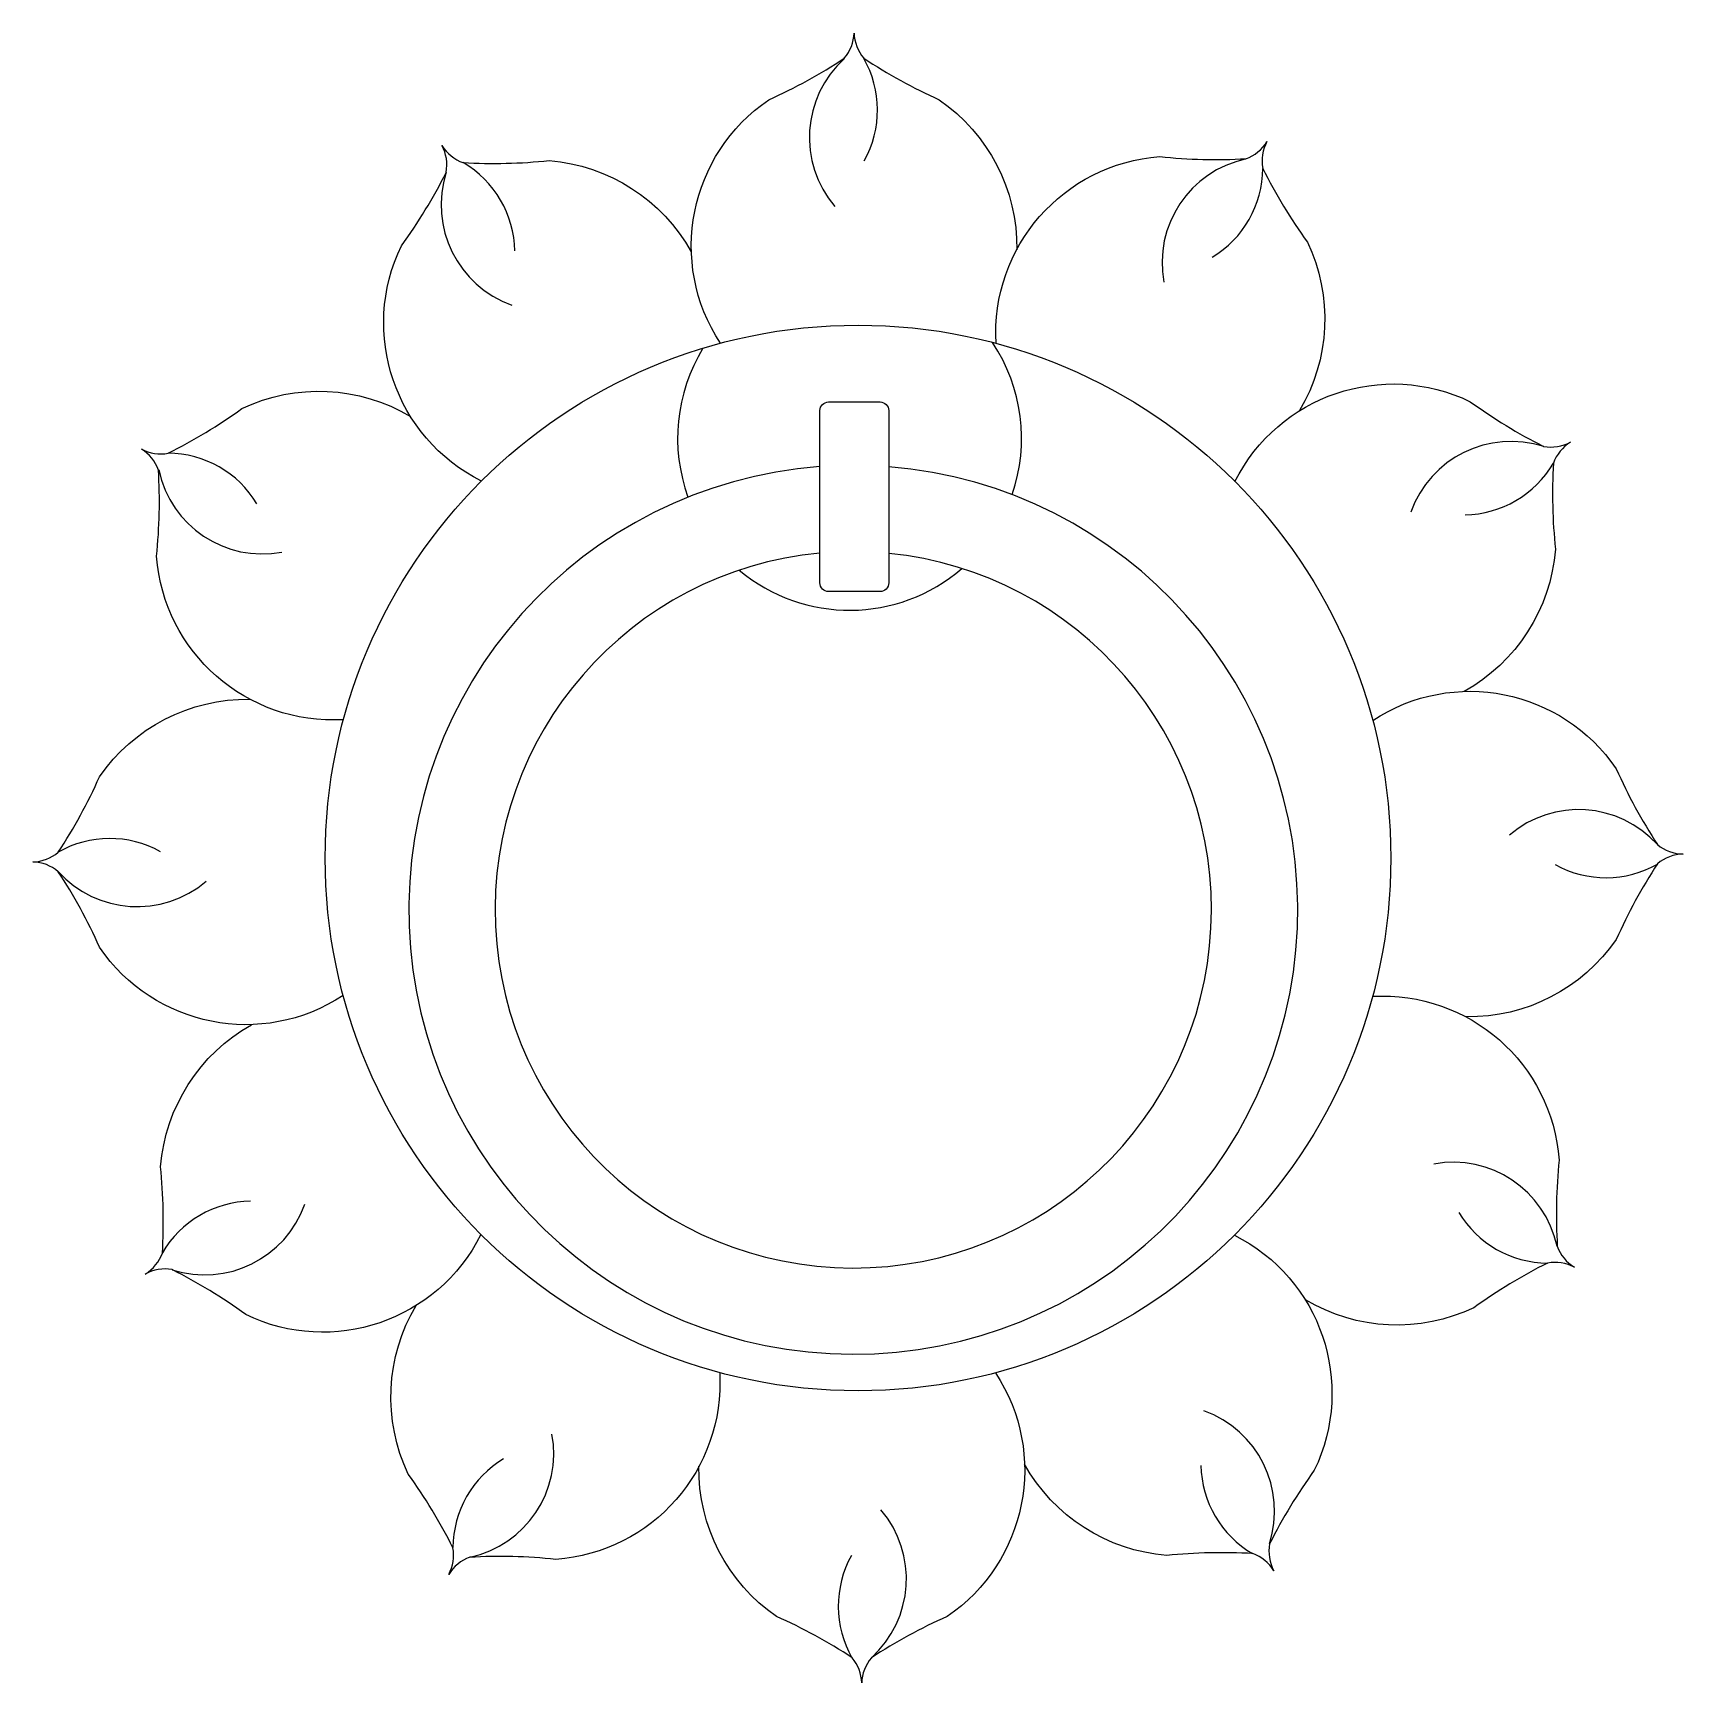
# Model space of a CAD drawing. Header units: metres. Extents: x 7874.2 to 7936.9, y 957.4 to 1020.1.
import ezdxf

# ---------------------------------------------------------------- set-up
doc = ezdxf.new("R2010")
doc.units = ezdxf.units.M
doc.layers.add('3', color=3, linetype='Continuous')
doc.layers.add('4', color=4, linetype='Continuous')

msp = doc.modelspace()

# ---------------------------------------------------------------- linework, layer by layer
at = {"layer": '3'}
for centre, radius, start, end in [((7907.76, 1016.13), 4.04, 132.08, 220.49), ((7902.35, 1017.17), 3.96, 330.92, 29.74), ((7888.56, 1011.75), 3.96, 0.92, 59.74), ((7921.17, 1011.36), 4.04, 102.08, 190.49), ((7893.76, 1013.56), 4.04, 162.08, 250.49), ((7917, 1014.97), 3.96, 300.92, 359.74), ((7930.4, 1000.53), 4.04, 72.08, 160.49), ((7879.32, 1000.16), 3.96, 30.92, 89.74), ((7882.93, 1004.33), 4.04, 192.08, 280.49), ((7928.59, 1005.74), 3.96, 270.92, 329.74), ((7932.97, 986.53), 4.04, 42.08, 130.49), ((7877.12, 985.51), 3.96, 60.92, 119.74), ((7878.16, 990.92), 4.04, 222.08, 310.49), ((7934.01, 991.94), 3.96, 240.92, 299.74), ((7928.2, 973.12), 4.04, 12.08, 100.49), ((7882.54, 971.72), 3.96, 90.92, 149.74), ((7880.73, 976.92), 4.04, 252.08, 340.49), ((7931.81, 977.29), 3.96, 210.92, 269.74), ((7917.37, 963.9), 4.04, 342.08, 70.49), ((7889.96, 966.09), 4.04, 282.08, 10.49), ((7894.13, 962.49), 3.96, 120.92, 179.74), ((7922.57, 965.7), 3.96, 180.92, 239.74), ((7903.37, 961.32), 4.04, 312.08, 40.49), ((7908.78, 960.28), 3.96, 150.92, 209.74)]:
    msp.add_arc(centre, radius, start, end, dxfattribs=at)
at = {"layer": '4'}
for points in [[(7900.34, 1008.3, -0.41), (7902.18, 1017.56, 0.04), (7905.05, 1019.14, 0.17), (7905.42, 1020.1, 0.17), (7905.79, 1019.14, 0.04), (7908.66, 1017.56, -0.25), (7911.61, 1011.86)], [(7891.25, 1003.06, -0.41), (7888.21, 1012.01, 0.04), (7889.91, 1014.8, 0.17), (7889.75, 1015.82, 0.17), (7890.55, 1015.17, 0.04), (7893.83, 1015.25, -0.25), (7899.23, 1011.78)], [(7910.82, 1008.29, -0.41), (7917.05, 1015.4, 0.04), (7920.32, 1015.32, 0.17), (7921.12, 1015.97, 0.17), (7920.96, 1014.95, 0.04), (7922.66, 1012.15, -0.25), (7922.36, 1005.74)], [(7886, 993.99, -0.41), (7878.9, 1000.21, 0.04), (7878.97, 1003.48, 0.17), (7878.32, 1004.28, 0.17), (7879.34, 1004.12, 0.04), (7882.14, 1005.82, -0.25), (7888.56, 1005.52)], [(7919.9, 1003.04, -0.41), (7928.85, 1006.08, 0.04), (7931.64, 1004.38, 0.17), (7932.66, 1004.54, 0.17), (7932.01, 1003.74, 0.04), (7932.09, 1000.47, -0.25), (7928.62, 995.06)], [(7925.14, 993.96, -0.41), (7934.4, 992.12, 0.04), (7935.97, 989.24, 0.17), (7936.94, 988.88, 0.17), (7935.97, 988.51, 0.04), (7934.4, 985.63, -0.25), (7928.7, 982.69)], [(7885.99, 983.5, -0.41), (7876.73, 985.34, 0.04), (7875.16, 988.21, 0.17), (7874.2, 988.58, 0.17), (7875.16, 988.95, 0.04), (7876.73, 991.82, -0.25), (7882.44, 994.77)], [(7925.13, 983.47, -0.41), (7932.23, 977.24, 0.04), (7932.16, 973.97, 0.17), (7932.81, 973.17, 0.17), (7931.79, 973.33, 0.04), (7928.99, 971.63, -0.25), (7922.58, 971.93)], [(7891.23, 974.41, -0.41), (7882.29, 971.37, 0.04), (7879.49, 973.08, 0.17), (7878.47, 972.91, 0.17), (7879.12, 973.71, 0.04), (7879.05, 976.99, -0.25), (7882.51, 982.39)], [(7919.88, 974.39, -0.41), (7922.92, 965.45, 0.04), (7921.22, 962.65, 0.17), (7921.38, 961.63, 0.17), (7920.58, 962.28, 0.04), (7917.31, 962.21, -0.25), (7911.9, 965.68)], [(7900.31, 969.16, -0.41), (7894.08, 962.06, 0.04), (7890.81, 962.14, 0.17), (7890.01, 961.49, 0.17), (7890.17, 962.5, 0.04), (7888.47, 965.3, -0.25), (7888.77, 971.72)], [(7910.8, 969.15, -0.41), (7908.96, 959.89, 0.04), (7906.08, 958.32, 0.17), (7905.71, 957.36, 0.17), (7905.35, 958.32, 0.04), (7902.47, 959.89, -0.25), (7899.52, 965.6)]]:
    msp.add_lwpolyline(points, format="xyb", dxfattribs=at)
msp.add_lwpolyline([(7904.45, 998.86, -0.41), (7904.12, 999.19), (7904.12, 1005.74, -0.41), (7904.45, 1006.07), (7906.41, 1006.07, -0.41), (7906.74, 1005.74), (7906.74, 999.19, -0.41), (7906.41, 998.86)], format="xyb", close=True, dxfattribs=at)
msp.add_circle((7905.57, 988.73), 20.26, dxfattribs=at)
for centre, radius, start, end in [((7905.25, 1004.69), 6.54, 340.88, 33.78), ((7905.25, 1004.69), 6.54, 148.47, 200.03), ((7905.39, 986.76), 16.9, 94.32, 85.43), ((7905.39, 986.76), 13.62, 95.36, 84.32), ((7905.25, 1004.69), 6.54, 230.1, 310.79)]:
    msp.add_arc(centre, radius, start, end, dxfattribs=at)

doc.saveas('drawing.dxf')
